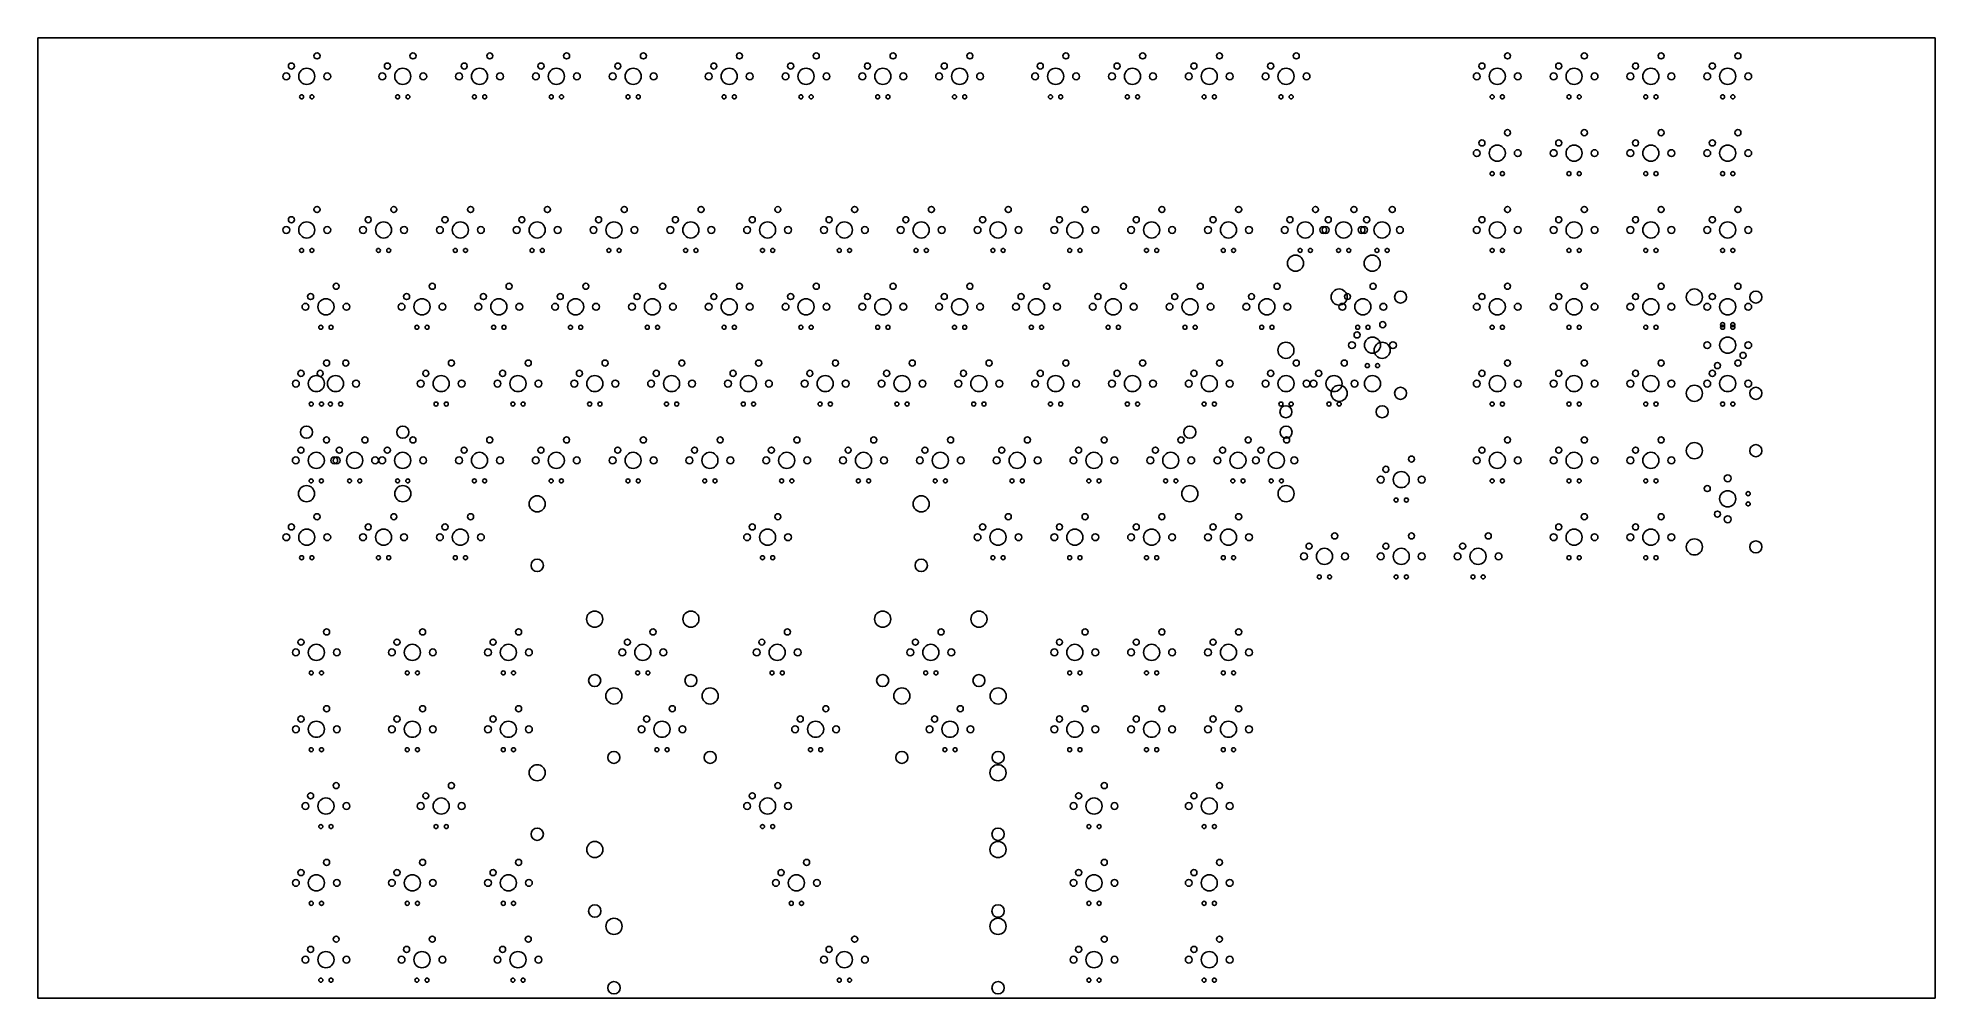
# Model space of a CAD drawing. Extents: x -67 to 404, y -229 to 10.
import ezdxf

# ---------------------------------------------------------------- set-up
doc = ezdxf.new("R2010")
doc.units = 0
doc.header["$MEASUREMENT"] = 0
doc.layers.add('a87b', color=130, linetype='Continuous')
doc.layers.add('b87', color=130, linetype='Continuous')

msp = doc.modelspace()

# ---------------------------------------------------------------- linework, layer by layer
at = {"color": 0}
for p, q in [((-66.67, 9.52), (403.86, 9.52)), ((-66.67, -228.6), (-66.67, 9.52)), ((403.86, 9.52), (403.86, -228.6)), ((403.86, -228.6), (-66.67, -228.6))]:
    msp.add_line(p, q, dxfattribs=at)
at = {"linetype": 'Continuous'}
for centre, radius in [((264.32, -76.2), 2), ((57.15, -106.04), 2), ((152.4, -106.04), 2), ((57.15, -121.28), 1.53), ((152.4, -121.28), 1.53), ((57.15, -172.72), 2), ((171.45, -172.72), 2), ((57.15, -187.96), 1.53), ((171.45, -187.96), 1.53), ((71.44, -191.77), 2), ((171.45, -191.77), 2), ((71.44, -207.01), 1.53), ((171.45, -207.01), 1.53), ((76.2, -210.82), 2), ((171.45, -210.82), 2), ((76.2, -226.06), 1.53), ((171.45, -226.06), 1.53)]:
    msp.add_circle(centre, radius, dxfattribs=at)
at = {"layer": 'a87b'}
for centre, radius in [((2.54, 5.08), 0.75), ((26.35, 5.08), 0.75), ((45.4, 5.08), 0.75), ((64.45, 5.08), 0.75), ((83.5, 5.08), 0.75), ((107.32, 5.08), 0.75), ((126.37, 5.08), 0.75), ((145.42, 5.08), 0.75), ((164.47, 5.08), 0.75), ((188.28, 5.08), 0.75), ((207.33, 5.08), 0.75), ((226.38, 5.08), 0.75), ((245.43, 5.08), 0.75), ((297.82, 5.08), 0.75), ((316.87, 5.08), 0.75), ((335.92, 5.08), 0.75), ((354.97, 5.08), 0.75), ((-5.08, 0), 0.85), ((-3.81, 2.54), 0.75), ((0, 0), 2), ((5.08, 0), 0.85), ((18.73, 0), 0.85), ((20, 2.54), 0.75), ((23.81, 0), 2), ((28.89, 0), 0.85), ((37.78, 0), 0.85), ((39.05, 2.54), 0.75), ((42.86, 0), 2), ((47.94, 0), 0.85), ((56.83, 0), 0.85), ((58.1, 2.54), 0.75), ((61.91, 0), 2), ((66.99, 0), 0.85), ((75.88, 0), 0.85), ((77.15, 2.54), 0.75), ((80.96, 0), 2), ((86.04, 0), 0.85), ((99.7, 0), 0.85), ((100.97, 2.54), 0.75), ((104.78, 0), 2), ((109.86, 0), 0.85), ((118.75, 0), 0.85), ((120.02, 2.54), 0.75), ((123.83, 0), 2), ((128.91, 0), 0.85), ((137.8, 0), 0.85), ((139.07, 2.54), 0.75), ((142.88, 0), 2), ((147.96, 0), 0.85), ((156.85, 0), 0.85), ((158.12, 2.54), 0.75), ((161.93, 0), 2), ((167.01, 0), 0.85), ((180.66, 0), 0.85), ((181.93, 2.54), 0.75), ((185.74, 0), 2), ((190.82, 0), 0.85), ((199.71, 0), 0.85), ((200.98, 2.54), 0.75), ((204.79, 0), 2), ((209.87, 0), 0.85), ((218.76, 0), 0.85), ((220.03, 2.54), 0.75), ((223.84, 0), 2), ((228.92, 0), 0.85), ((237.81, 0), 0.85), ((239.08, 2.54), 0.75), ((242.89, 0), 2), ((247.97, 0), 0.85), ((290.2, 0), 0.85), ((291.47, 2.54), 0.75), ((295.28, 0), 2), ((300.36, 0), 0.85), ((309.25, 0), 0.85), ((310.52, 2.54), 0.75), ((314.33, 0), 2), ((319.41, 0), 0.85), ((328.3, 0), 0.85), ((329.57, 2.54), 0.75), ((333.38, 0), 2), ((338.46, 0), 0.85), ((347.35, 0), 0.85), ((348.62, 2.54), 0.75), ((352.43, 0), 2), ((357.51, 0), 0.85), ((-1.27, -5.08), 0.5), ((1.27, -5.08), 0.5), ((22.54, -5.08), 0.5), ((25.08, -5.08), 0.5), ((41.59, -5.08), 0.5), ((44.13, -5.08), 0.5), ((60.64, -5.08), 0.5), ((63.18, -5.08), 0.5), ((79.69, -5.08), 0.5), ((82.23, -5.08), 0.5), ((103.51, -5.08), 0.5), ((106.05, -5.08), 0.5), ((122.56, -5.08), 0.5), ((125.1, -5.08), 0.5), ((141.61, -5.08), 0.5), ((144.15, -5.08), 0.5), ((160.66, -5.08), 0.5), ((163.2, -5.08), 0.5), ((184.47, -5.08), 0.5), ((187.01, -5.08), 0.5), ((203.52, -5.08), 0.5), ((206.06, -5.08), 0.5), ((222.57, -5.08), 0.5), ((225.11, -5.08), 0.5), ((241.62, -5.08), 0.5), ((244.16, -5.08), 0.5), ((294.01, -5.08), 0.5), ((296.55, -5.08), 0.5), ((313.06, -5.08), 0.5), ((315.6, -5.08), 0.5), ((332.11, -5.08), 0.5), ((334.65, -5.08), 0.5), ((351.16, -5.08), 0.5), ((353.7, -5.08), 0.5), ((297.82, -13.97), 0.75), ((316.87, -13.97), 0.75), ((335.92, -13.97), 0.75), ((354.97, -13.97), 0.75), ((290.2, -19.05), 0.85), ((291.47, -16.51), 0.75), ((295.28, -19.05), 2), ((300.36, -19.05), 0.85), ((309.25, -19.05), 0.85), ((310.52, -16.51), 0.75), ((314.33, -19.05), 2), ((319.41, -19.05), 0.85), ((328.3, -19.05), 0.85), ((329.57, -16.51), 0.75), ((333.38, -19.05), 2), ((338.46, -19.05), 0.85), ((347.35, -19.05), 0.85), ((348.62, -16.51), 0.75), ((352.43, -19.05), 2), ((357.51, -19.05), 0.85), ((294.01, -24.13), 0.5), ((296.55, -24.13), 0.5), ((313.06, -24.13), 0.5), ((315.6, -24.13), 0.5), ((332.11, -24.13), 0.5), ((334.65, -24.13), 0.5), ((351.16, -24.13), 0.5), ((353.7, -24.13), 0.5), ((297.82, -33.02), 0.75), ((316.87, -33.02), 0.75), ((335.92, -33.02), 0.75), ((354.97, -33.02), 0.75), ((290.2, -38.1), 0.85), ((291.47, -35.56), 0.75), ((295.28, -38.1), 2), ((300.36, -38.1), 0.85), ((309.25, -38.1), 0.85), ((310.52, -35.56), 0.75), ((314.33, -38.1), 2), ((319.41, -38.1), 0.85), ((328.3, -38.1), 0.85), ((329.57, -35.56), 0.75), ((333.38, -38.1), 2), ((338.46, -38.1), 0.85), ((347.35, -38.1), 0.85), ((348.62, -35.56), 0.75), ((352.43, -38.1), 2), ((357.51, -38.1), 0.85), ((294.01, -43.18), 0.5), ((296.55, -43.18), 0.5), ((313.06, -43.18), 0.5), ((315.6, -43.18), 0.5), ((332.11, -43.18), 0.5), ((334.65, -43.18), 0.5), ((351.16, -43.18), 0.5), ((353.7, -43.18), 0.5), ((297.82, -52.07), 0.75), ((316.87, -52.07), 0.75), ((335.92, -52.07), 0.75), ((354.97, -52.07), 0.75), ((290.2, -57.15), 0.85), ((291.47, -54.61), 0.75), ((295.28, -57.15), 2), ((300.36, -57.15), 0.85), ((309.25, -57.15), 0.85), ((310.52, -54.61), 0.75), ((314.33, -57.15), 2), ((319.41, -57.15), 0.85), ((328.3, -57.15), 0.85), ((329.57, -54.61), 0.75), ((333.38, -57.15), 2), ((338.46, -57.15), 0.85), ((347.35, -57.15), 0.85), ((348.62, -54.61), 0.75), ((352.43, -57.15), 2), ((357.51, -57.15), 0.85), ((294.01, -62.23), 0.5), ((296.55, -62.23), 0.5), ((313.06, -62.23), 0.5), ((315.6, -62.23), 0.5), ((332.11, -62.23), 0.5), ((334.65, -62.23), 0.5), ((351.16, -62.23), 0.5), ((353.7, -62.23), 0.5), ((297.82, -71.12), 0.75), ((316.87, -71.12), 0.75), ((335.92, -71.12), 0.75), ((354.97, -71.12), 0.75), ((291.47, -73.66), 0.75), ((295.28, -76.2), 2), ((310.52, -73.66), 0.75), ((314.33, -76.2), 2), ((329.57, -73.66), 0.75), ((333.38, -76.2), 2), ((348.62, -73.66), 0.75), ((352.43, -76.2), 2), ((290.2, -76.2), 0.85), ((300.36, -76.2), 0.85), ((309.25, -76.2), 0.85), ((319.41, -76.2), 0.85), ((328.3, -76.2), 0.85), ((338.46, -76.2), 0.85), ((347.35, -76.2), 0.85), ((357.51, -76.2), 0.85), ((294.01, -81.28), 0.5), ((296.55, -81.28), 0.5), ((313.06, -81.28), 0.5), ((315.6, -81.28), 0.5), ((332.11, -81.28), 0.5), ((334.65, -81.28), 0.5), ((351.16, -81.28), 0.5), ((353.7, -81.28), 0.5), ((-0.06, -88.26), 1.5), ((219.02, -88.26), 1.5), ((242.9, -88.26), 1.5), ((227.15, -92.71), 0.75), ((233.5, -90.17), 0.75), ((291.47, -92.71), 0.75), ((295.28, -95.25), 2), ((297.82, -90.17), 0.75), ((310.52, -92.71), 0.75), ((314.33, -95.25), 2), ((316.87, -90.17), 0.75), ((329.57, -92.71), 0.75), ((333.38, -95.25), 2), ((335.92, -90.17), 0.75), ((225.88, -95.25), 0.85), ((235.4, -95.25), 0.85), ((267.65, -97.47), 0.75), ((271.46, -100.01), 2), ((274, -94.93), 0.75), ((290.2, -95.25), 0.85), ((300.36, -95.25), 0.85), ((309.25, -95.25), 0.85), ((319.41, -95.25), 0.85), ((328.3, -95.25), 0.85), ((338.46, -95.25), 0.85), ((-0.06, -103.5), 2), ((23.82, -103.5), 2), ((219.02, -103.5), 2), ((229.69, -100.33), 0.5), ((232.23, -100.33), 0.5), ((242.9, -103.5), 2), ((266.38, -100.01), 0.85), ((276.54, -100.01), 0.85), ((294.01, -100.33), 0.5), ((296.55, -100.33), 0.5), ((313.06, -100.33), 0.5), ((315.6, -100.33), 0.5), ((332.11, -100.33), 0.5), ((334.65, -100.33), 0.5), ((270.19, -105.09), 0.5), ((272.73, -105.09), 0.5), ((-3.81, -111.76), 0.75), ((0, -114.3), 2), ((2.54, -109.22), 0.75), ((15.24, -111.76), 0.75), ((19.05, -114.3), 2), ((21.59, -109.22), 0.75), ((34.29, -111.76), 0.75), ((38.1, -114.3), 2), ((40.64, -109.22), 0.75), ((110.49, -111.76), 0.75), ((114.3, -114.3), 2), ((116.84, -109.22), 0.75), ((167.64, -111.76), 0.75), ((171.45, -114.3), 2), ((173.99, -109.22), 0.75), ((186.69, -111.76), 0.75), ((190.5, -114.3), 2), ((193.04, -109.22), 0.75), ((205.74, -111.76), 0.75), ((209.55, -114.3), 2), ((212.09, -109.22), 0.75), ((224.79, -111.76), 0.75), ((228.6, -114.3), 2), ((231.14, -109.22), 0.75), ((310.52, -111.76), 0.75), ((314.33, -114.3), 2), ((316.87, -109.22), 0.75), ((329.57, -111.76), 0.75), ((333.38, -114.3), 2), ((335.92, -109.22), 0.75), ((-5.08, -114.3), 0.85), ((5.08, -114.3), 0.85), ((13.97, -114.3), 0.85), ((24.13, -114.3), 0.85), ((33.02, -114.3), 0.85), ((43.18, -114.3), 0.85), ((109.22, -114.3), 0.85), ((119.38, -114.3), 0.85), ((166.37, -114.3), 0.85), ((176.53, -114.3), 0.85), ((185.42, -114.3), 0.85), ((195.58, -114.3), 0.85), ((204.47, -114.3), 0.85), ((214.63, -114.3), 0.85), ((223.52, -114.3), 0.85), ((233.68, -114.3), 0.85), ((248.6, -116.52), 0.75), ((252.41, -119.06), 2), ((254.95, -113.98), 0.75), ((267.65, -116.52), 0.75), ((271.46, -119.06), 2), ((274, -113.98), 0.75), ((286.7, -116.52), 0.75), ((290.51, -119.06), 2), ((293.05, -113.98), 0.75), ((309.25, -114.3), 0.85), ((319.41, -114.3), 0.85), ((328.3, -114.3), 0.85), ((338.46, -114.3), 0.85), ((-1.27, -119.38), 0.5), ((1.27, -119.38), 0.5), ((17.78, -119.38), 0.5), ((20.32, -119.38), 0.5), ((36.83, -119.38), 0.5), ((39.37, -119.38), 0.5), ((113.03, -119.38), 0.5), ((115.57, -119.38), 0.5), ((170.18, -119.38), 0.5), ((172.72, -119.38), 0.5), ((189.23, -119.38), 0.5), ((191.77, -119.38), 0.5), ((208.28, -119.38), 0.5), ((210.82, -119.38), 0.5), ((227.33, -119.38), 0.5), ((229.87, -119.38), 0.5), ((247.33, -119.06), 0.85), ((257.49, -119.06), 0.85), ((266.38, -119.06), 0.85), ((276.54, -119.06), 0.85), ((285.43, -119.06), 0.85), ((295.59, -119.06), 0.85), ((313.06, -119.38), 0.5), ((315.6, -119.38), 0.5), ((332.11, -119.38), 0.5), ((334.65, -119.38), 0.5), ((251.14, -124.14), 0.5), ((253.68, -124.14), 0.5), ((270.19, -124.14), 0.5), ((272.73, -124.14), 0.5), ((289.24, -124.14), 0.5), ((291.78, -124.14), 0.5), ((-1.43, -140.33), 0.75), ((2.38, -142.87), 2), ((4.92, -137.79), 0.75), ((22.38, -140.33), 0.75), ((26.19, -142.87), 2), ((28.73, -137.79), 0.75), ((46.2, -140.33), 0.75), ((50.01, -142.87), 2), ((52.55, -137.79), 0.75), ((112.87, -140.33), 0.75), ((116.68, -142.87), 2), ((119.22, -137.79), 0.75), ((186.69, -140.33), 0.75), ((190.5, -142.87), 2), ((193.04, -137.79), 0.75), ((205.74, -140.33), 0.75), ((209.55, -142.87), 2), ((212.09, -137.79), 0.75), ((224.79, -140.33), 0.75), ((228.6, -142.87), 2), ((231.14, -137.79), 0.75), ((-2.7, -142.87), 0.85), ((7.46, -142.87), 0.85), ((21.11, -142.87), 0.85), ((31.27, -142.87), 0.85), ((44.93, -142.87), 0.85), ((55.09, -142.87), 0.85), ((111.6, -142.87), 0.85), ((121.76, -142.87), 0.85), ((185.42, -142.87), 0.85), ((195.58, -142.87), 0.85), ((204.47, -142.87), 0.85), ((214.63, -142.87), 0.85), ((223.52, -142.87), 0.85), ((233.68, -142.87), 0.85), ((1.11, -147.95), 0.5), ((3.65, -147.95), 0.5), ((24.92, -147.95), 0.5), ((27.46, -147.95), 0.5), ((48.74, -147.95), 0.5), ((51.28, -147.95), 0.5), ((115.41, -147.95), 0.5), ((117.95, -147.95), 0.5), ((189.23, -147.95), 0.5), ((191.77, -147.95), 0.5), ((208.28, -147.95), 0.5), ((210.82, -147.95), 0.5), ((227.33, -147.95), 0.5), ((229.87, -147.95), 0.5), ((-1.43, -159.39), 0.75), ((2.38, -161.93), 2), ((4.92, -156.85), 0.75), ((22.38, -159.39), 0.75), ((26.19, -161.93), 2), ((28.73, -156.85), 0.75), ((46.2, -159.39), 0.75), ((50.01, -161.93), 2), ((52.55, -156.85), 0.75), ((122.4, -159.39), 0.75), ((126.21, -161.93), 2), ((128.75, -156.85), 0.75), ((186.69, -159.39), 0.75), ((190.5, -161.93), 2), ((193.04, -156.85), 0.75), ((205.74, -159.39), 0.75), ((209.55, -161.93), 2), ((212.09, -156.85), 0.75), ((224.79, -159.39), 0.75), ((228.6, -161.93), 2), ((231.14, -156.85), 0.75), ((-2.7, -161.93), 0.85), ((7.46, -161.93), 0.85), ((21.11, -161.93), 0.85), ((31.27, -161.93), 0.85), ((44.93, -161.93), 0.85), ((55.09, -161.93), 0.85), ((121.13, -161.93), 0.85), ((131.29, -161.93), 0.85), ((185.42, -161.93), 0.85), ((195.58, -161.93), 0.85), ((204.47, -161.93), 0.85), ((214.63, -161.93), 0.85), ((223.52, -161.93), 0.85), ((233.68, -161.93), 0.85), ((1.11, -167.01), 0.5), ((3.65, -167.01), 0.5), ((24.92, -167.01), 0.5), ((27.46, -167.01), 0.5), ((48.74, -167.01), 0.5), ((51.28, -167.01), 0.5), ((124.94, -167.01), 0.5), ((127.48, -167.01), 0.5), ((189.23, -167.01), 0.5), ((191.77, -167.01), 0.5), ((208.28, -167.01), 0.5), ((210.82, -167.01), 0.5), ((227.33, -167.01), 0.5), ((229.87, -167.01), 0.5), ((0.95, -178.44), 0.75), ((7.3, -175.9), 0.75), ((29.53, -178.44), 0.75), ((35.88, -175.9), 0.75), ((110.49, -178.44), 0.75), ((116.84, -175.9), 0.75), ((191.45, -178.44), 0.75), ((197.8, -175.9), 0.75), ((220.03, -178.44), 0.75), ((226.38, -175.9), 0.75), ((-0.32, -180.98), 0.85), ((4.76, -180.98), 2), ((9.84, -180.98), 0.85), ((28.26, -180.98), 0.85), ((33.34, -180.98), 2), ((38.42, -180.98), 0.85), ((109.22, -180.98), 0.85), ((114.3, -180.98), 2), ((119.38, -180.98), 0.85), ((190.18, -180.98), 0.85), ((195.26, -180.98), 2), ((200.34, -180.98), 0.85), ((218.76, -180.98), 0.85), ((223.84, -180.98), 2), ((228.92, -180.98), 0.85), ((3.49, -186.06), 0.5), ((6.03, -186.06), 0.5), ((32.07, -186.06), 0.5), ((34.61, -186.06), 0.5), ((113.03, -186.06), 0.5), ((115.57, -186.06), 0.5), ((193.99, -186.06), 0.5), ((196.53, -186.06), 0.5), ((222.57, -186.06), 0.5), ((225.11, -186.06), 0.5), ((-1.43, -197.49), 0.75), ((4.92, -194.95), 0.75), ((22.38, -197.49), 0.75), ((28.73, -194.95), 0.75), ((46.2, -197.49), 0.75), ((52.55, -194.95), 0.75), ((117.63, -197.49), 0.75), ((123.98, -194.95), 0.75), ((191.45, -197.49), 0.75), ((197.8, -194.95), 0.75), ((220.03, -197.49), 0.75), ((226.38, -194.95), 0.75), ((-2.7, -200.03), 0.85), ((2.38, -200.03), 2), ((7.46, -200.03), 0.85), ((21.11, -200.03), 0.85), ((26.19, -200.03), 2), ((31.27, -200.03), 0.85), ((44.93, -200.03), 0.85), ((50.01, -200.03), 2), ((55.09, -200.03), 0.85), ((116.36, -200.03), 0.85), ((121.44, -200.03), 2), ((126.52, -200.03), 0.85), ((190.18, -200.03), 0.85), ((195.26, -200.03), 2), ((200.34, -200.03), 0.85), ((218.76, -200.03), 0.85), ((223.84, -200.03), 2), ((228.92, -200.03), 0.85), ((1.11, -205.11), 0.5), ((3.65, -205.11), 0.5), ((24.92, -205.11), 0.5), ((27.46, -205.11), 0.5), ((48.74, -205.11), 0.5), ((51.28, -205.11), 0.5), ((120.17, -205.11), 0.5), ((120.17, -205.11), 0.5), ((122.71, -205.11), 0.5), ((122.71, -205.11), 0.5), ((193.99, -205.11), 0.5), ((196.53, -205.11), 0.5), ((222.57, -205.11), 0.5), ((225.11, -205.11), 0.5), ((0.95, -216.54), 0.75), ((7.3, -214), 0.75), ((24.77, -216.54), 0.75), ((31.12, -214), 0.75), ((48.58, -216.54), 0.75), ((54.93, -214), 0.75), ((129.54, -216.54), 0.75), ((135.89, -214), 0.75), ((191.45, -216.54), 0.75), ((197.8, -214), 0.75), ((220.03, -216.54), 0.75), ((226.38, -214), 0.75), ((-0.32, -219.08), 0.85), ((4.76, -219.08), 2), ((9.84, -219.08), 0.85), ((23.5, -219.08), 0.85), ((28.58, -219.08), 2), ((33.66, -219.08), 0.85), ((47.31, -219.08), 0.85), ((52.39, -219.08), 2), ((57.47, -219.08), 0.85), ((128.27, -219.08), 0.85), ((133.35, -219.08), 2), ((138.43, -219.08), 0.85), ((190.18, -219.08), 0.85), ((195.26, -219.08), 2), ((200.34, -219.08), 0.85), ((218.76, -219.08), 0.85), ((223.84, -219.08), 2), ((228.92, -219.08), 0.85), ((3.49, -224.16), 0.5), ((6.03, -224.16), 0.5), ((27.31, -224.16), 0.5), ((29.85, -224.16), 0.5), ((51.12, -224.16), 0.5), ((53.66, -224.16), 0.5), ((132.08, -224.16), 0.5), ((134.62, -224.16), 0.5), ((193.99, -224.16), 0.5), ((196.53, -224.16), 0.5), ((222.57, -224.16), 0.5), ((225.11, -224.16), 0.5)]:
    msp.add_circle(centre, radius, dxfattribs=at)
at = {"layer": 'a87b', "color": 4}
for centre in [(230.96, -95.25), (240.48, -95.25)]:
    msp.add_circle(centre, 2, dxfattribs=at)
at = {"layer": 'b87'}
for centre, radius in [((2.54, -33.02), 0.75), ((21.59, -33.02), 0.75), ((40.64, -33.02), 0.75), ((59.69, -33.02), 0.75), ((78.74, -33.02), 0.75), ((97.79, -33.02), 0.75), ((116.84, -33.02), 0.75), ((135.89, -33.02), 0.75), ((154.94, -33.02), 0.75), ((173.99, -33.02), 0.75), ((193.04, -33.02), 0.75), ((212.09, -33.02), 0.75), ((231.14, -33.02), 0.75), ((250.19, -33.02), 0.75), ((259.72, -33.02), 0.75), ((269.24, -33.02), 0.75), ((-5.08, -38.1), 0.85), ((-3.81, -35.56), 0.75), ((0, -38.1), 2), ((5.08, -38.1), 0.85), ((13.97, -38.1), 0.85), ((15.24, -35.56), 0.75), ((19.05, -38.1), 2), ((24.13, -38.1), 0.85), ((33.02, -38.1), 0.85), ((34.29, -35.56), 0.75), ((38.1, -38.1), 2), ((43.18, -38.1), 0.85), ((52.07, -38.1), 0.85), ((53.34, -35.56), 0.75), ((57.15, -38.1), 2), ((62.23, -38.1), 0.85), ((71.12, -38.1), 0.85), ((72.39, -35.56), 0.75), ((76.2, -38.1), 2), ((81.28, -38.1), 0.85), ((90.17, -38.1), 0.85), ((91.44, -35.56), 0.75), ((95.25, -38.1), 2), ((100.33, -38.1), 0.85), ((109.22, -38.1), 0.85), ((110.49, -35.56), 0.75), ((114.3, -38.1), 2), ((119.38, -38.1), 0.85), ((128.27, -38.1), 0.85), ((129.54, -35.56), 0.75), ((133.35, -38.1), 2), ((138.43, -38.1), 0.85), ((147.32, -38.1), 0.85), ((148.59, -35.56), 0.75), ((152.4, -38.1), 2), ((157.48, -38.1), 0.85), ((166.37, -38.1), 0.85), ((167.64, -35.56), 0.75), ((171.45, -38.1), 2), ((176.53, -38.1), 0.85), ((185.42, -38.1), 0.85), ((186.69, -35.56), 0.75), ((190.5, -38.1), 2), ((195.58, -38.1), 0.85), ((204.47, -38.1), 0.85), ((205.74, -35.56), 0.75), ((209.55, -38.1), 2), ((214.63, -38.1), 0.85), ((223.52, -38.1), 0.85), ((224.79, -35.56), 0.75), ((228.6, -38.1), 2), ((233.68, -38.1), 0.85), ((242.57, -38.1), 0.85), ((243.84, -35.56), 0.75), ((247.65, -38.1), 2), ((252.1, -38.1), 0.85), ((252.73, -38.1), 0.85), ((253.37, -35.56), 0.75), ((257.18, -38.1), 2), ((261.62, -38.1), 0.85), ((262.26, -38.1), 0.85), ((262.89, -35.56), 0.75), ((266.7, -38.1), 2), ((271.12, -38.1), 0.85), ((-1.27, -43.18), 0.5), ((1.27, -43.18), 0.5), ((17.78, -43.18), 0.5), ((20.32, -43.18), 0.5), ((36.83, -43.18), 0.5), ((39.37, -43.18), 0.5), ((55.88, -43.18), 0.5), ((58.42, -43.18), 0.5), ((74.93, -43.18), 0.5), ((77.47, -43.18), 0.5), ((93.98, -43.18), 0.5), ((96.52, -43.18), 0.5), ((113.03, -43.18), 0.5), ((115.57, -43.18), 0.5), ((132.08, -43.18), 0.5), ((134.62, -43.18), 0.5), ((151.13, -43.18), 0.5), ((153.67, -43.18), 0.5), ((170.18, -43.18), 0.5), ((172.72, -43.18), 0.5), ((189.23, -43.18), 0.5), ((191.77, -43.18), 0.5), ((208.28, -43.18), 0.5), ((210.82, -43.18), 0.5), ((227.33, -43.18), 0.5), ((229.87, -43.18), 0.5), ((245.24, -46.35), 2), ((246.38, -43.18), 0.5), ((248.92, -43.18), 0.5), ((255.91, -43.18), 0.5), ((258.45, -43.18), 0.5), ((264.26, -46.35), 2), ((265.43, -43.18), 0.5), ((267.97, -43.18), 0.5), ((7.3, -52.07), 0.75), ((31.12, -52.07), 0.75), ((50.17, -52.07), 0.75), ((69.22, -52.07), 0.75), ((88.27, -52.07), 0.75), ((107.32, -52.07), 0.75), ((126.37, -52.07), 0.75), ((145.42, -52.07), 0.75), ((164.47, -52.07), 0.75), ((183.52, -52.07), 0.75), ((202.57, -52.07), 0.75), ((221.62, -52.07), 0.75), ((240.67, -52.07), 0.75), ((264.48, -52.07), 0.75), ((-0.32, -57.15), 0.85), ((0.95, -54.61), 0.75), ((4.76, -57.15), 2), ((9.84, -57.15), 0.85), ((23.5, -57.15), 0.85), ((24.77, -54.61), 0.75), ((28.58, -57.15), 2), ((33.66, -57.15), 0.85), ((42.55, -57.15), 0.85), ((43.82, -54.61), 0.75), ((47.63, -57.15), 2), ((52.71, -57.15), 0.85), ((61.6, -57.15), 0.85), ((62.87, -54.61), 0.75), ((66.68, -57.15), 2), ((71.76, -57.15), 0.85), ((80.65, -57.15), 0.85), ((81.92, -54.61), 0.75), ((85.73, -57.15), 2), ((90.81, -57.15), 0.85), ((99.7, -57.15), 0.85), ((100.97, -54.61), 0.75), ((104.78, -57.15), 2), ((109.86, -57.15), 0.85), ((118.75, -57.15), 0.85), ((120.02, -54.61), 0.75), ((123.83, -57.15), 2), ((128.91, -57.15), 0.85), ((137.8, -57.15), 0.85), ((139.07, -54.61), 0.75), ((142.88, -57.15), 2), ((147.96, -57.15), 0.85), ((156.85, -57.15), 0.85), ((158.12, -54.61), 0.75), ((161.93, -57.15), 2), ((167.01, -57.15), 0.85), ((175.9, -57.15), 0.85), ((177.17, -54.61), 0.75), ((180.98, -57.15), 2), ((186.06, -57.15), 0.85), ((194.95, -57.15), 0.85), ((196.22, -54.61), 0.75), ((200.03, -57.15), 2), ((205.11, -57.15), 0.85), ((214, -57.15), 0.85), ((215.27, -54.61), 0.75), ((219.08, -57.15), 2), ((224.16, -57.15), 0.85), ((233.05, -57.15), 0.85), ((234.32, -54.61), 0.75), ((238.13, -57.15), 2), ((243.21, -57.15), 0.85), ((256.06, -54.74), 2), ((256.86, -57.15), 0.85), ((258.13, -54.61), 0.75), ((261.94, -57.15), 2), ((267.02, -57.15), 0.85), ((271.3, -54.74), 1.5), ((344.17, -54.74), 2), ((359.41, -54.74), 1.5), ((266.86, -61.59), 0.75), ((351.16, -61.59), 0.5), ((353.7, -61.59), 0.5), ((3.49, -62.23), 0.5), ((6.03, -62.23), 0.5), ((27.31, -62.23), 0.5), ((29.85, -62.23), 0.5), ((46.36, -62.23), 0.5), ((48.9, -62.23), 0.5), ((65.41, -62.23), 0.5), ((67.95, -62.23), 0.5), ((84.46, -62.23), 0.5), ((87, -62.23), 0.5), ((103.51, -62.23), 0.5), ((106.05, -62.23), 0.5), ((122.56, -62.23), 0.5), ((125.1, -62.23), 0.5), ((141.61, -62.23), 0.5), ((144.15, -62.23), 0.5), ((160.66, -62.23), 0.5), ((163.2, -62.23), 0.5), ((179.71, -62.23), 0.5), ((182.25, -62.23), 0.5), ((198.76, -62.23), 0.5), ((201.3, -62.23), 0.5), ((217.81, -62.23), 0.5), ((220.35, -62.23), 0.5), ((236.86, -62.23), 0.5), ((239.4, -62.23), 0.5), ((259.24, -66.67), 0.85), ((260.51, -64.13), 0.75), ((260.67, -62.23), 0.5), ((264.32, -66.67), 2), ((263.21, -62.23), 0.5), ((269.4, -66.67), 0.85), ((347.35, -66.67), 0.85), ((352.43, -66.67), 2), ((357.51, -66.67), 0.85), ((4.92, -71.12), 0.75), ((9.68, -71.12), 0.75), ((35.88, -71.12), 0.75), ((35.88, -71.12), 0.75), ((54.93, -71.12), 0.75), ((73.98, -71.12), 0.75), ((93.03, -71.12), 0.75), ((112.08, -71.12), 0.75), ((131.13, -71.12), 0.75), ((150.18, -71.12), 0.75), ((169.23, -71.12), 0.75), ((188.28, -71.12), 0.75), ((207.33, -71.12), 0.75), ((226.38, -71.12), 0.75), ((242.86, -67.94), 2), ((245.43, -71.12), 0.75), ((257.33, -71.12), 0.75), ((266.73, -67.94), 2), ((356.24, -69.21), 0.75), ((-1.43, -73.66), 0.75), ((2.38, -76.2), 2), ((3.33, -73.66), 0.75), ((7.14, -76.2), 2), ((29.53, -73.66), 0.75), ((29.53, -73.66), 0.75), ((33.34, -76.2), 2), ((33.34, -76.2), 2), ((48.58, -73.66), 0.75), ((52.39, -76.2), 2), ((67.63, -73.66), 0.75), ((71.44, -76.2), 2), ((86.68, -73.66), 0.75), ((90.49, -76.2), 2), ((105.73, -73.66), 0.75), ((109.54, -76.2), 2), ((124.78, -73.66), 0.75), ((128.59, -76.2), 2), ((143.83, -73.66), 0.75), ((147.64, -76.2), 2), ((162.88, -73.66), 0.75), ((166.69, -76.2), 2), ((181.93, -73.66), 0.75), ((185.74, -76.2), 2), ((200.98, -73.66), 0.75), ((204.79, -76.2), 2), ((220.03, -73.66), 0.75), ((223.84, -76.2), 2), ((239.08, -73.66), 0.75), ((242.89, -76.2), 2), ((250.98, -73.66), 0.75), ((254.79, -76.2), 2), ((263.05, -71.75), 0.5), ((265.59, -71.75), 0.5), ((349.89, -71.75), 0.75), ((-2.7, -76.2), 0.85), ((12.22, -76.2), 0.85), ((28.26, -76.2), 0.85), ((28.26, -76.2), 0.85), ((38.42, -76.2), 0.85), ((38.42, -76.2), 0.85), ((47.31, -76.2), 0.85), ((57.47, -76.2), 0.85), ((66.36, -76.2), 0.85), ((76.52, -76.2), 0.85), ((85.41, -76.2), 0.85), ((95.57, -76.2), 0.85), ((104.46, -76.2), 0.85), ((114.62, -76.2), 0.85), ((123.51, -76.2), 0.85), ((133.67, -76.2), 0.85), ((142.56, -76.2), 0.85), ((152.72, -76.2), 0.85), ((161.61, -76.2), 0.85), ((171.77, -76.2), 0.85), ((180.66, -76.2), 0.85), ((190.82, -76.2), 0.85), ((199.71, -76.2), 0.85), ((209.87, -76.2), 0.85), ((218.76, -76.2), 0.85), ((228.92, -76.2), 0.85), ((237.81, -76.2), 0.85), ((247.97, -76.2), 0.85), ((249.71, -76.2), 0.85), ((256.06, -78.61), 2), ((259.87, -76.2), 0.85), ((271.3, -78.61), 1.5), ((344.17, -78.61), 2), ((359.41, -78.61), 1.5), ((1.11, -81.28), 0.5), ((3.65, -81.28), 0.5), ((5.87, -81.28), 0.5), ((8.41, -81.28), 0.5), ((32.07, -81.28), 0.5), ((32.07, -81.28), 0.5), ((34.61, -81.28), 0.5), ((34.61, -81.28), 0.5), ((34.61, -81.28), 0.5), ((34.61, -81.28), 0.5), ((51.12, -81.28), 0.5), ((53.66, -81.28), 0.5), ((70.17, -81.28), 0.5), ((72.71, -81.28), 0.5), ((89.22, -81.28), 0.5), ((91.76, -81.28), 0.5), ((108.27, -81.28), 0.5), ((110.81, -81.28), 0.5), ((127.32, -81.28), 0.5), ((129.86, -81.28), 0.5), ((146.37, -81.28), 0.5), ((148.91, -81.28), 0.5), ((165.42, -81.28), 0.5), ((167.96, -81.28), 0.5), ((184.47, -81.28), 0.5), ((187.01, -81.28), 0.5), ((203.52, -81.28), 0.5), ((206.06, -81.28), 0.5), ((222.57, -81.28), 0.5), ((225.11, -81.28), 0.5), ((241.62, -81.28), 0.5), ((242.86, -83.18), 1.5), ((244.16, -81.28), 0.5), ((253.52, -81.28), 0.5), ((256.06, -81.28), 0.5), ((266.73, -83.18), 1.5), ((23.82, -88.26), 1.5), ((-1.45, -92.71), 0.75), ((2.36, -95.25), 2), ((4.9, -90.17), 0.75), ((8.07, -92.71), 0.75), ((11.88, -95.25), 2), ((14.42, -90.17), 0.75), ((19.98, -92.71), 0.75), ((23.79, -95.25), 2), ((26.33, -90.17), 0.75), ((39.03, -92.71), 0.75), ((42.84, -95.25), 2), ((45.38, -90.17), 0.75), ((58.08, -92.71), 0.75), ((61.89, -95.25), 2), ((64.43, -90.17), 0.75), ((77.13, -92.71), 0.75), ((80.94, -95.25), 2), ((83.48, -90.17), 0.75), ((96.18, -92.71), 0.75), ((99.99, -95.25), 2), ((102.53, -90.17), 0.75), ((115.23, -92.71), 0.75), ((119.04, -95.25), 2), ((121.58, -90.17), 0.75), ((134.28, -92.71), 0.75), ((138.09, -95.25), 2), ((140.63, -90.17), 0.75), ((153.33, -92.71), 0.75), ((157.14, -95.25), 2), ((159.68, -90.17), 0.75), ((172.38, -92.71), 0.75), ((176.19, -95.25), 2), ((178.73, -90.17), 0.75), ((191.43, -92.71), 0.75), ((195.24, -95.25), 2), ((197.78, -90.17), 0.75), ((210.48, -92.71), 0.75), ((214.29, -95.25), 2), ((216.83, -90.17), 0.75), ((236.67, -92.71), 0.75), ((243.02, -90.17), 0.75), ((344.17, -92.84), 2), ((359.41, -92.84), 1.5), ((-2.72, -95.25), 0.85), ((6.8, -95.25), 0.85), ((7.44, -95.25), 0.85), ((16.96, -95.25), 0.85), ((18.71, -95.25), 0.85), ((28.87, -95.25), 0.85), ((37.76, -95.25), 0.85), ((47.92, -95.25), 0.85), ((56.81, -95.25), 0.85), ((66.97, -95.25), 0.85), ((75.86, -95.25), 0.85), ((86.02, -95.25), 0.85), ((94.91, -95.25), 0.85), ((105.07, -95.25), 0.85), ((113.96, -95.25), 0.85), ((124.12, -95.25), 0.85), ((133.01, -95.25), 0.85), ((143.17, -95.25), 0.85), ((152.06, -95.25), 0.85), ((162.22, -95.25), 0.85), ((171.11, -95.25), 0.85), ((181.27, -95.25), 0.85), ((190.16, -95.25), 0.85), ((200.32, -95.25), 0.85), ((209.21, -95.25), 0.85), ((219.37, -95.25), 0.85), ((235.4, -95.25), 0.85), ((244.93, -95.25), 0.85), ((1.09, -100.33), 0.5), ((3.63, -100.33), 0.5), ((10.61, -100.33), 0.5), ((13.15, -100.33), 0.5), ((22.52, -100.33), 0.5), ((25.06, -100.33), 0.5), ((41.57, -100.33), 0.5), ((44.11, -100.33), 0.5), ((60.62, -100.33), 0.5), ((63.16, -100.33), 0.5), ((79.67, -100.33), 0.5), ((82.21, -100.33), 0.5), ((98.72, -100.33), 0.5), ((101.26, -100.33), 0.5), ((117.77, -100.33), 0.5), ((120.31, -100.33), 0.5), ((136.82, -100.33), 0.5), ((139.36, -100.33), 0.5), ((155.87, -100.33), 0.5), ((158.41, -100.33), 0.5), ((174.92, -100.33), 0.5), ((177.46, -100.33), 0.5), ((193.97, -100.33), 0.5), ((196.51, -100.33), 0.5), ((213.02, -100.33), 0.5), ((215.56, -100.33), 0.5), ((239.21, -100.33), 0.5), ((241.75, -100.33), 0.5), ((347.35, -102.23), 0.75), ((352.43, -104.77), 2), ((352.43, -99.69), 0.85), ((357.51, -103.5), 0.5), ((349.89, -108.58), 0.75), ((357.51, -106.04), 0.5), ((352.43, -109.85), 0.85), ((344.17, -116.71), 2), ((359.41, -116.71), 1.5), ((71.41, -134.62), 2), ((95.28, -134.62), 2), ((142.84, -134.62), 2), ((166.72, -134.62), 2), ((79.53, -140.33), 0.75), ((83.34, -142.87), 2), ((85.88, -137.79), 0.75), ((150.97, -140.33), 0.75), ((154.78, -142.87), 2), ((157.32, -137.79), 0.75), ((78.26, -142.87), 0.85), ((88.42, -142.87), 0.85), ((149.7, -142.87), 0.85), ((159.86, -142.87), 0.85), ((71.41, -149.86), 1.5), ((82.07, -147.95), 0.5), ((84.61, -147.95), 0.5), ((95.28, -149.86), 1.5), ((142.84, -149.86), 1.5), ((153.51, -147.95), 0.5), ((156.05, -147.95), 0.5), ((166.72, -149.86), 1.5), ((76.17, -153.67), 2), ((100.04, -153.67), 2), ((147.61, -153.67), 2), ((171.48, -153.67), 2), ((84.3, -159.39), 0.75), ((88.11, -161.93), 2), ((90.65, -156.85), 0.75), ((155.73, -159.39), 0.75), ((159.54, -161.93), 2), ((162.08, -156.85), 0.75), ((83.03, -161.93), 0.85), ((93.19, -161.93), 0.85), ((154.46, -161.93), 0.85), ((164.62, -161.93), 0.85), ((76.17, -168.91), 1.5), ((86.84, -167.01), 0.5), ((89.38, -167.01), 0.5), ((100.04, -168.91), 1.5), ((147.61, -168.91), 1.5), ((158.27, -167.01), 0.5), ((160.81, -167.01), 0.5), ((171.48, -168.91), 1.5)]:
    msp.add_circle(centre, radius, dxfattribs=at)

doc.saveas('drawing.dxf')
